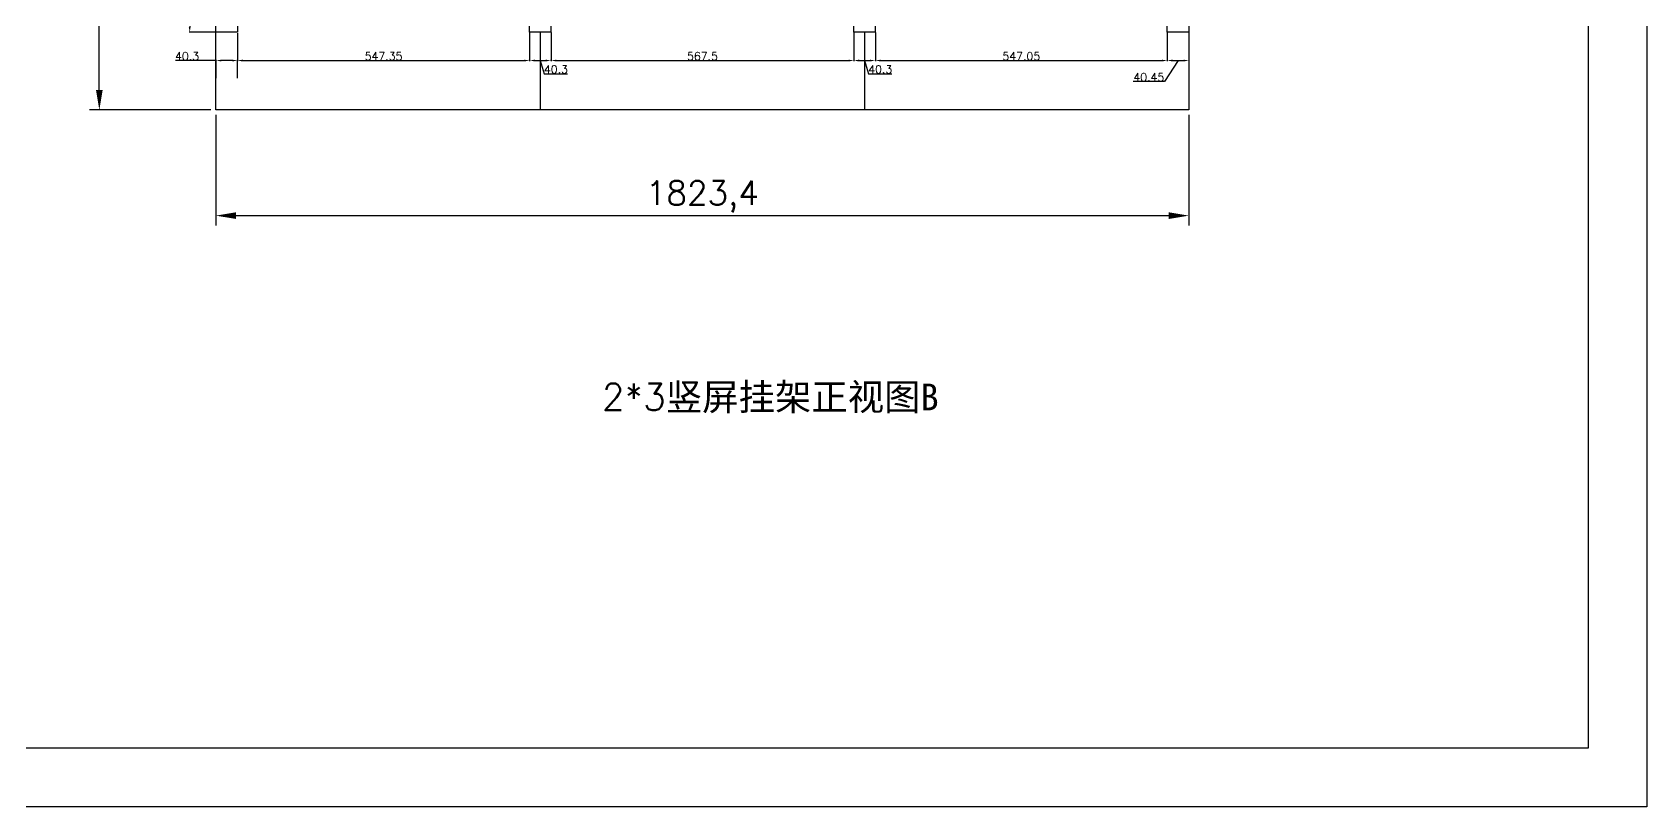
# Model space of a CAD drawing. Header units: millimetres. Extents: x -207 to 14821, y -6397 to 3639.
# Drawn here: x 11795 to 14821, y -638 to 813 of the extents above; entities that cross this region are included whole.
import ezdxf

# ---------------------------------------------------------------- set-up
doc = ezdxf.new("R2010")
doc.units = ezdxf.units.MM
doc.layers.add('图框', color=7, linetype='Continuous')
doc.styles.get("Standard").update_dxf_attribs({"font": 'txt', "bigfont": 'gbcbig.shx'})
doc.dimstyles.new('1-15', dxfattribs={"dimscale": 15, "dimtxt": 3, "dimasz": 2.5, "dimexe": 1.25, "dimexo": 0.625, "dimtad": 1, "dimtxsty": 'Standard', "dimcen": 2.5, "dimclrd": 4, "dimclre": 4, "dimclrt": 4, "dimadec": 0, "dimazin": 0, "dimtfac": 1, "dimtmove": 0, "dimatfit": 3, "dimfxl": 100, "dimfxlon": 1, "dimtfillclr": 4, "dimarcsym": 0})
doc.dimstyles.new('副本 ISO-25', dxfattribs={"dimtxt": 15, "dimasz": 10, "dimexe": 1.25, "dimexo": 0.625, "dimtad": 1, "dimdsep": 46, "dimtxsty": 'Standard', "dimcen": 2.5, "dimclrd": 4, "dimclre": 4, "dimclrt": 4, "dimadec": 0, "dimazin": 0, "dimtfac": 1, "dimtmove": 0, "dimatfit": 3, "dimfxl": 1, "dimarcsym": 0})

# ---------------------------------------------------------------- blocks, each defined once
blk = doc.blocks.new('*D40')
at = {"color": 4, "lineweight": -2}
for p, q in [((12130, 2822.6), (11902.1, 2822.6)), ((11920.8, 704.9), (11920.8, 2785.1)), ((12130, 667.4), (11902.1, 667.4))]:
    blk.add_line(p, q, dxfattribs=at)
at = {"color": 4}
for points in [[(11914.6, 2785.1), (11927.1, 2785.1), (11920.8, 2822.6)], [(11914.6, 704.9), (11927.1, 704.9), (11920.8, 667.4)]]:
    blk.add_solid(points, dxfattribs=at)
at = {"layer": 'Defpoints', "color": 0}
for p in [(11920.8, 2822.6), (12139.4, 2822.6), (12139.4, 667.4)]:
    blk.add_point(p, dxfattribs=at)
at = {"color": 4, "insert": (11885.2, 1745), "char_height": 45, "attachment_point": 5, "rotation": 90}
blk.add_mtext('2155,16', dxfattribs=at)
blk = doc.blocks.new('*D41')
at = {"color": 4, "lineweight": -2}
for p, q in [((12139.4, 658), (12139.4, 450.7)), ((13962.8, 658), (13962.8, 450.7)), ((12176.9, 469.4), (13925.3, 469.4))]:
    blk.add_line(p, q, dxfattribs=at)
at = {"color": 4}
for points in [[(12176.9, 475.7), (12176.9, 463.2), (12139.4, 469.4)], [(13925.3, 475.7), (13925.3, 463.2), (13962.8, 469.4)]]:
    blk.add_solid(points, dxfattribs=at)
at = {"layer": 'Defpoints', "color": 0}
for p in [(12139.4, 667.4), (13962.8, 667.4), (13962.8, 469.4)]:
    blk.add_point(p, dxfattribs=at)
at = {"color": 4, "insert": (13051.1, 505), "char_height": 45, "attachment_point": 5}
blk.add_mtext('1823,4', dxfattribs=at)
blk = doc.blocks.new('SHU')
at = {"color": 2}
for p, q in [((2817.7, 2460.5), (2858, 2460.5)), ((2817.7, 509.2), (2817.7, 2460.5)), ((2858, 2460.5), (2858, 509.2)), ((2858, 509.2), (2817.7, 509.2))]:
    blk.add_line(p, q, dxfattribs=at)
blk = doc.blocks.new('*D179')
at = {"color": 4, "lineweight": -2}
for p, q in [((12139.5, 759.9), (12063.3, 759.9)), ((12139.5, 727.2), (12139.5, 761.2)), ((12169.8, 759.9), (12149.5, 759.9)), ((12179.8, 727.2), (12179.8, 761.2))]:
    blk.add_line(p, q, dxfattribs=at)
at = {"color": 4}
for points in [[(12149.5, 761.6), (12149.5, 758.2), (12139.5, 759.9)], [(12169.8, 761.6), (12169.8, 758.2), (12179.8, 759.9)]]:
    blk.add_solid(points, dxfattribs=at)
at = {"layer": 'Defpoints', "color": 0}
for p in [(12179.8, 759.9), (12139.5, 726.6), (12179.8, 726.6)]:
    blk.add_point(p, dxfattribs=at)
at = {"color": 4, "insert": (12085.2, 768), "char_height": 15, "attachment_point": 5}
blk.add_mtext('40.3', dxfattribs=at)
blk = doc.blocks.new('*D180')
at = {"color": 4, "lineweight": -2}
for p, q in [((12179.8, 810.9), (12179.8, 758.7)), ((12189.8, 759.9), (12717.2, 759.9)), ((12727.2, 760.5), (12727.2, 761.2))]:
    blk.add_line(p, q, dxfattribs=at)
at = {"color": 4}
for points in [[(12189.8, 761.6), (12189.8, 758.2), (12179.8, 759.9)], [(12717.2, 761.6), (12717.2, 758.2), (12727.2, 759.9)]]:
    blk.add_solid(points, dxfattribs=at)
at = {"layer": 'Defpoints', "color": 0}
for p in [(12179.8, 811.6), (12727.2, 759.9), (12727.2, 759.9)]:
    blk.add_point(p, dxfattribs=at)
at = {"color": 4, "insert": (12453.5, 768), "char_height": 15, "attachment_point": 5}
blk.add_mtext('547.35', dxfattribs=at)
blk = doc.blocks.new('*D181')
at = {"color": 4, "lineweight": -2}
for p, q in [((12727.2, 812.2), (12727.2, 758.7)), ((12767.5, 812.2), (12767.5, 758.7)), ((12737.2, 759.9), (12757.5, 759.9)), ((12747.3, 759.9), (12754.7, 735.2)), ((12754.7, 735.2), (12798.5, 735.2))]:
    blk.add_line(p, q, dxfattribs=at)
at = {"color": 4}
for points in [[(12737.2, 761.6), (12737.2, 758.2), (12727.2, 759.9)], [(12757.5, 761.6), (12757.5, 758.2), (12767.5, 759.9)]]:
    blk.add_solid(points, dxfattribs=at)
at = {"layer": 'Defpoints', "color": 0}
for p in [(12727.2, 812.8), (12767.5, 812.8), (12767.5, 759.9)]:
    blk.add_point(p, dxfattribs=at)
at = {"color": 4, "insert": (12776.6, 743.4), "char_height": 15, "attachment_point": 5}
blk.add_mtext('40.3', dxfattribs=at)
blk = doc.blocks.new('*D182')
at = {"color": 4, "lineweight": -2}
for p, q in [((13335, 812.2), (13335, 758.7)), ((12767.5, 760.5), (12767.5, 761.2)), ((12777.5, 759.9), (13325, 759.9))]:
    blk.add_line(p, q, dxfattribs=at)
at = {"color": 4}
for points in [[(12777.5, 761.6), (12777.5, 758.2), (12767.5, 759.9)], [(13325, 761.6), (13325, 758.2), (13335, 759.9)]]:
    blk.add_solid(points, dxfattribs=at)
at = {"layer": 'Defpoints', "color": 0}
for p in [(13335, 812.8), (12767.5, 759.9), (13335, 759.9)]:
    blk.add_point(p, dxfattribs=at)
at = {"color": 4, "insert": (13051.2, 768), "char_height": 15, "attachment_point": 5}
blk.add_mtext('567.5', dxfattribs=at)
blk = doc.blocks.new('*D183')
at = {"color": 4, "lineweight": -2}
for p, q in [((13335, 812.2), (13335, 758.7)), ((13375.3, 812.2), (13375.3, 758.7)), ((13345, 759.9), (13365.3, 759.9)), ((13355.1, 759.9), (13362.5, 735.2)), ((13362.5, 735.2), (13406.3, 735.2))]:
    blk.add_line(p, q, dxfattribs=at)
at = {"color": 4}
for points in [[(13345, 761.6), (13345, 758.2), (13335, 759.9)], [(13365.3, 761.6), (13365.3, 758.2), (13375.3, 759.9)]]:
    blk.add_solid(points, dxfattribs=at)
at = {"layer": 'Defpoints', "color": 0}
for p in [(13335, 812.8), (13375.3, 812.8), (13375.3, 759.9)]:
    blk.add_point(p, dxfattribs=at)
at = {"color": 4, "insert": (13384.4, 743.4), "char_height": 15, "attachment_point": 5}
blk.add_mtext('40.3', dxfattribs=at)
blk = doc.blocks.new('*D160')
at = {"color": 4, "lineweight": -2}
for p, q in [((13375.3, 812.2), (13375.3, 758.7)), ((13922.3, 812.2), (13922.3, 758.7)), ((13385.3, 759.9), (13912.3, 759.9))]:
    blk.add_line(p, q, dxfattribs=at)
at = {"color": 4}
for points in [[(13385.3, 761.6), (13385.3, 758.2), (13375.3, 759.9)], [(13912.3, 761.6), (13912.3, 758.2), (13922.3, 759.9)]]:
    blk.add_solid(points, dxfattribs=at)
at = {"layer": 'Defpoints', "color": 0}
for p in [(13375.3, 812.8), (13922.3, 812.8), (13922.3, 759.9)]:
    blk.add_point(p, dxfattribs=at)
at = {"color": 4, "insert": (13648.8, 768), "char_height": 15, "attachment_point": 5}
blk.add_mtext('547.05', dxfattribs=at)
blk = doc.blocks.new('*D161')
at = {"color": 4, "lineweight": -2}
for p, q in [((13922.3, 812.2), (13922.3, 758.7)), ((13962.8, 812.2), (13962.8, 758.7)), ((13942.6, 759.9), (13917.2, 720.6)), ((13932.3, 759.9), (13952.8, 759.9)), ((13917.2, 720.6), (13858.4, 720.6))]:
    blk.add_line(p, q, dxfattribs=at)
at = {"color": 4}
for points in [[(13932.3, 761.6), (13932.3, 758.2), (13922.3, 759.9)], [(13952.8, 761.6), (13952.8, 758.2), (13962.8, 759.9)]]:
    blk.add_solid(points, dxfattribs=at)
at = {"layer": 'Defpoints', "color": 0}
for p in [(13922.3, 812.8), (13962.8, 812.8), (13962.8, 759.9)]:
    blk.add_point(p, dxfattribs=at)
at = {"color": 4, "insert": (13887.8, 728.7), "char_height": 15, "attachment_point": 5}
blk.add_mtext('40.45', dxfattribs=at)
blk = doc.blocks.new('*D169')
at = {"color": 4, "lineweight": -2}
for p, q in [((12179.1, 892.8), (12089, 892.8)), ((12090.2, 882.8), (12090.2, 822.8)), ((12179.2, 812.8), (12089, 812.8))]:
    blk.add_line(p, q, dxfattribs=at)
at = {"color": 4}
for points in [[(12088.5, 882.8), (12091.9, 882.8), (12090.2, 892.8)], [(12088.5, 822.8), (12091.9, 822.8), (12090.2, 812.8)]]:
    blk.add_solid(points, dxfattribs=at)
at = {"layer": 'Defpoints', "color": 0}
for p in [(12179.7, 892.8), (12090.2, 812.8), (12179.8, 812.8)]:
    blk.add_point(p, dxfattribs=at)
at = {"color": 4, "insert": (12082.1, 852.8), "char_height": 15, "attachment_point": 5, "rotation": 90}
blk.add_mtext('80', dxfattribs=at)
blk = doc.blocks.new('TK')
at = {"layer": '图框'}
blk.add_lwpolyline([(7176.7, -904.8), (1128.7, -904.8), (1128.7, 3372), (7176.7, 3372), (7176.7, -904.8)], dxfattribs=at)
blk.add_lwpolyline([(7067, -795), (1238.5, -795), (1238.5, 3262.2), (7067, 3262.2)], close=True, dxfattribs=at)

msp = doc.modelspace()

# ---------------------------------------------------------------- linework, layer by layer
at = {"color": 7, "linetype": 'Continuous'}
for p, q in [((12139.389, 667.418), (12139.389, 1744.998)), ((13962.789, 1744.998), (13962.789, 667.418)), ((12747.189, 667.418), (12139.389, 667.418)), ((13354.989, 667.418), (12747.189, 667.418)), ((13962.789, 667.418), (13354.989, 667.418))]:
    msp.add_line(p, q, dxfattribs=at)
for p, q in [((12747.184, 812.808), (12747.189, 667.418)), ((13354.984, 812.808), (13354.989, 667.418))]:
    msp.add_line(p, q)

# ---------------------------------------------------------------- block references
for name, p in [('TK', (7644.22, 267.09)), ('SHU', (9321.682, 303.581)), ('SHU', (9909.327, 303.581)), ('SHU', (10517.127, 303.581)), ('SHU', (11104.622, 303.581))]:
    msp.add_blockref(name, p)

# ---------------------------------------------------------------- texts
at = {"insert": (12862.508, 154.811), "char_height": 50, "width": 844.96559, "attachment_point": 1}
msp.add_mtext('2*3{\\fSimHei|b0|i0|c134|p2;竖屏挂架正视图B}', dxfattribs=at)

# ---------------------------------------------------------------- dimensions: what is measured, and where the dimension line sits
for base, p2, angle, picture, middle in [((11920.803, 2822.578), (12139.389, 2822.578), 90, '*D40', (11920.803, 1744.998)), ((13962.789, 469.417), (13962.789, 667.418), 0, '*D41', (13051.089, 469.417))]:
    dim = msp.add_linear_dim(base=base, p1=(12139.389, 667.418), p2=p2, angle=angle, dimstyle='1-15')
    dim.commit()
    dim.dimension.update_dxf_attribs({"geometry": picture, "text_midpoint": middle, "dimtype": 161})
dim = msp.add_linear_dim(base=(12090.205, 812.808), p1=(12179.689, 892.808), p2=(12179.838, 812.808), angle=90, dimstyle='副本 ISO-25', override={"dimtmove": 1})
dim.commit()
dim.dimension.update_dxf_attribs({"geometry": '*D169', "text_midpoint": (12082.08, 852.808)})
for base, p1, p2, picture, middle in [((12727.184, 759.916), (12179.838, 811.558), (12727.184, 759.916), '*D180', (12453.511, 768.041)), ((12767.483, 759.916), (12727.184, 812.808), (12767.483, 812.808), '*D181', (12755.365, 743.354)), ((13334.984, 759.916), (12767.483, 759.916), (13334.984, 812.808), '*D182', (13051.234, 768.041)), ((13375.283, 759.916), (13334.984, 812.808), (13375.283, 812.808), '*D183', (13363.165, 743.354)), ((13922.329, 759.916), (13375.283, 812.808), (13922.329, 812.808), '*D160', (13648.806, 768.041))]:
    dim = msp.add_linear_dim(base=base, p1=p1, p2=p2, dimstyle='副本 ISO-25', override={"dimtmove": 1})
    dim.commit()
    dim.dimension.update_dxf_attribs({"geometry": picture, "text_midpoint": middle})
dim = msp.add_linear_dim(base=(13962.779, 759.916), p1=(13922.329, 812.808), p2=(13962.779, 812.808), dimstyle='副本 ISO-25', override={"dimtmove": 1})
dim.commit()
dim.dimension.update_dxf_attribs({"geometry": '*D161', "text_midpoint": (13916.535, 720.592), "dimtype": 160})
dim = msp.add_linear_dim(base=(12179.838, 759.916), p1=(12139.539, 726.609), p2=(12179.838, 726.609), dimstyle='副本 ISO-25')
dim.commit()
dim.dimension.update_dxf_attribs({"geometry": '*D179', "text_midpoint": (12085.219, 759.916), "dimtype": 160})

doc.saveas('drawing.dxf')
